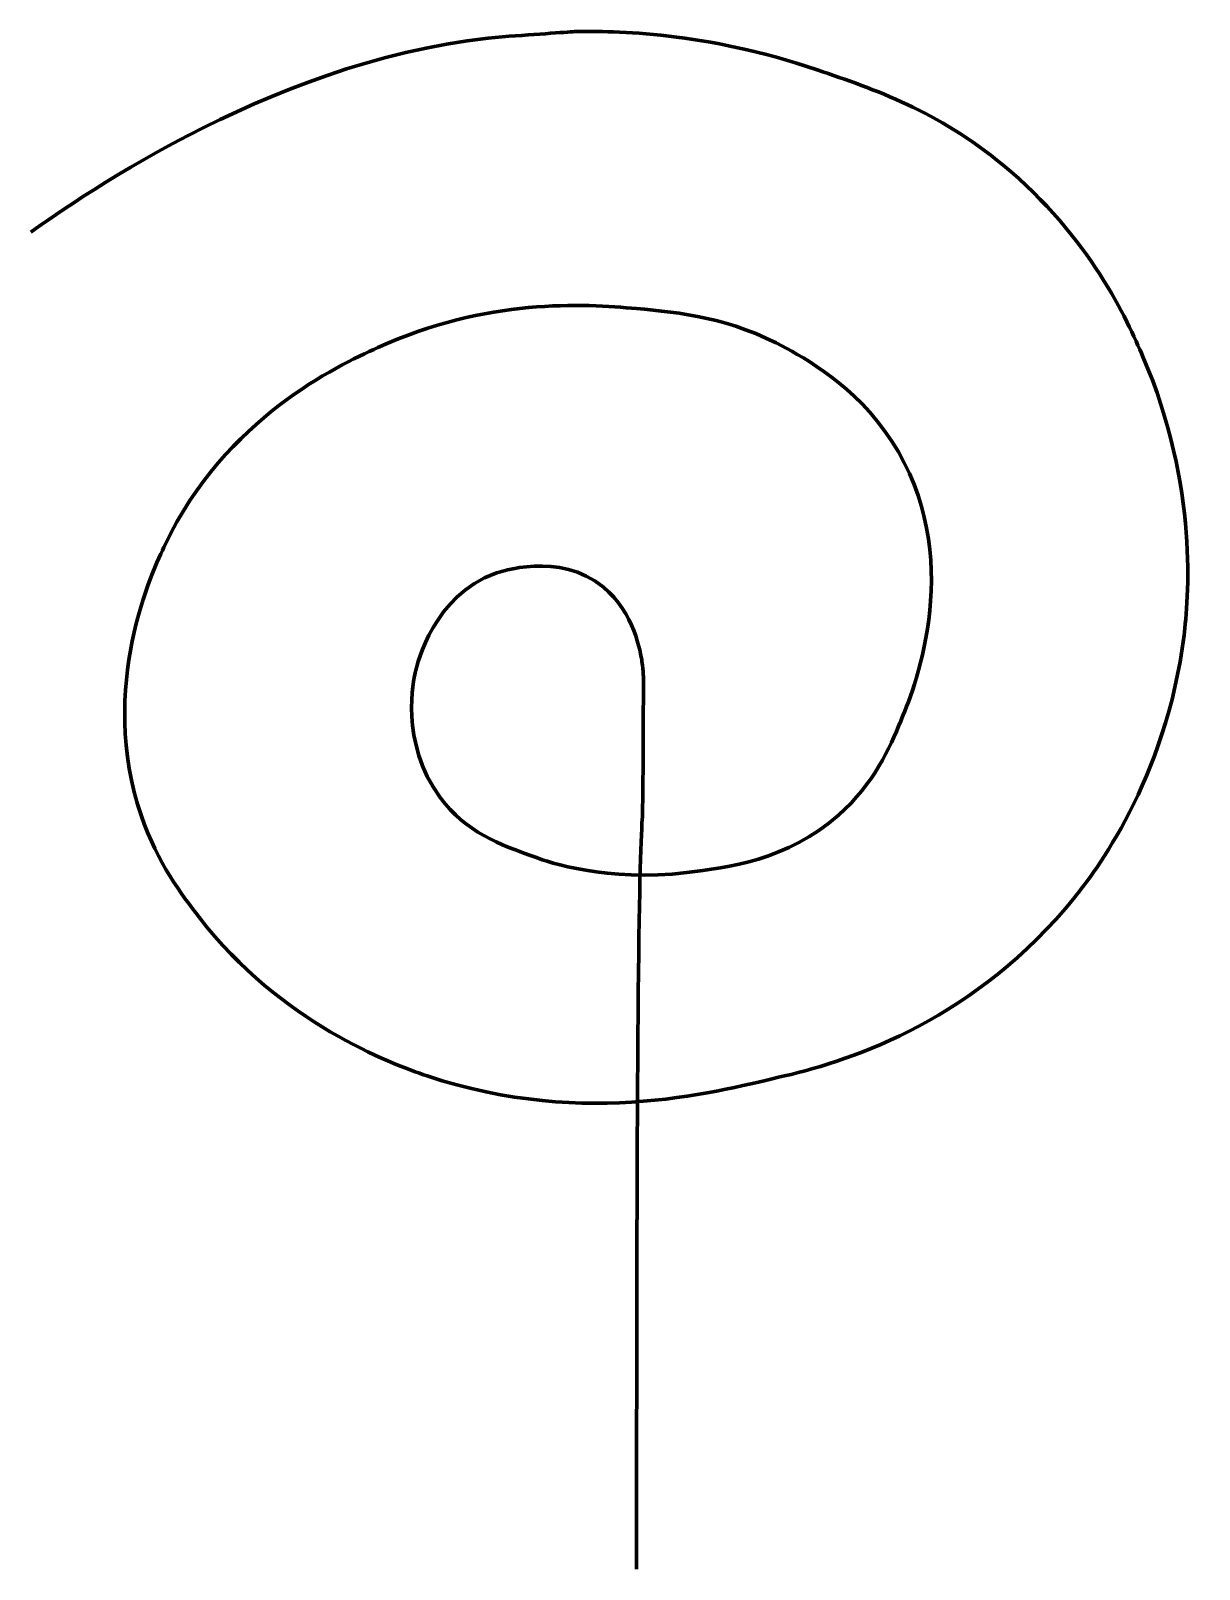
# Model space of a CAD drawing. Extents: x 1101 to 1887, y -1623 to -587.
import ezdxf

# ---------------------------------------------------------------- set-up
doc = ezdxf.new("R2010")
doc.units = 0
doc.header["$MEASUREMENT"] = 0
doc.layers.add('brachiabindo_path', color=7, linetype='Continuous', lineweight=0)

msp = doc.modelspace()

# ---------------------------------------------------------------- linework, layer by layer
at = {"layer": 'brachiabindo_path', "color": 7, "lineweight": 140}
msp.add_open_spline([(1100.8, -722.4), (1133.5, -699.5), (1271.7, -601.6), (1422.8, -590.6), (1446, -588.9), (1467.9, -587.4), (1467.9, -587.4), (1492.7, -586.9), (1555.3, -587.6), (1630.3, -613.2), (1669.1, -626.4), (1711.1, -640.8), (1755.4, -677.3), (1813.9, -725.6), (1839.1, -782.1), (1849.5, -806.3), (1887.4, -893.9), (1880, -971.6), (1877.2, -993.8), (1865.1, -1091.5), (1816, -1155), (1803.6, -1170.2), (1737.7, -1251.8), (1654.9, -1279.8), (1608.2, -1290.5), (1567.6, -1299.8), (1475.6, -1326.7), (1367.7, -1290.5), (1343.2, -1282.3), (1269.4, -1255.1), (1214.2, -1183.7), (1202.3, -1168.3), (1186.3, -1147.3), (1175.4, -1115.7), (1145.4, -1028.7), (1183.5, -949.1), (1191.2, -932.9), (1232.2, -847.3), (1307, -812.7), (1334.4, -800.2), (1407.7, -766.7), (1473.5, -770.7), (1508.5, -773.9), (1537.9, -776.5), (1571.8, -779.9), (1609.8, -800.8), (1626.5, -810), (1661.4, -829.8), (1684.9, -870.4), (1729.8, -947.9), (1693.9, -1033.9), (1686.5, -1051.6), (1679, -1069.7), (1668.7, -1093.6), (1644.6, -1114.9), (1609.9, -1145.5), (1569.8, -1150.3), (1542.5, -1153.6), (1488.8, -1160.1), (1449.1, -1146.5), (1440.5, -1143.3), (1416.4, -1134.7), (1393.7, -1126.5), (1376.4, -1103), (1349, -1065.9), (1358.7, -1022.6), (1359.6, -1019.1), (1361.3, -1012.1), (1372.1, -967.2), (1413.8, -952.1), (1415.7, -951.4), (1456.9, -937.1), (1486.3, -961.4), (1507.1, -978.5), (1511.4, -1005.8), (1512.3, -1011.6), (1513.3, -1018), (1513.3, -1023), (1513.3, -1025.7), (1513, -1083.1), (1512.9, -1111.8), (1512.5, -1117.6), (1510.3, -1146.4), (1508.5, -1268.9), (1508.7, -1622.6)], degree=3, knots=[0, 0, 0, 0, 1, 1, 1, 2, 2, 2, 3, 3, 3, 4, 4, 4, 5, 5, 5, 6, 6, 6, 7, 7, 7, 8, 8, 8, 9, 9, 9, 10, 10, 10, 11, 11, 11, 12, 12, 12, 13, 13, 13, 14, 14, 14, 15, 15, 15, 16, 16, 16, 17, 17, 17, 18, 18, 18, 19, 19, 19, 20, 20, 20, 21, 21, 21, 22, 22, 22, 23, 23, 23, 24, 24, 24, 25, 25, 25, 26, 26, 26, 27, 27, 27, 28, 28, 28, 28], dxfattribs=at)

doc.saveas('drawing.dxf')
